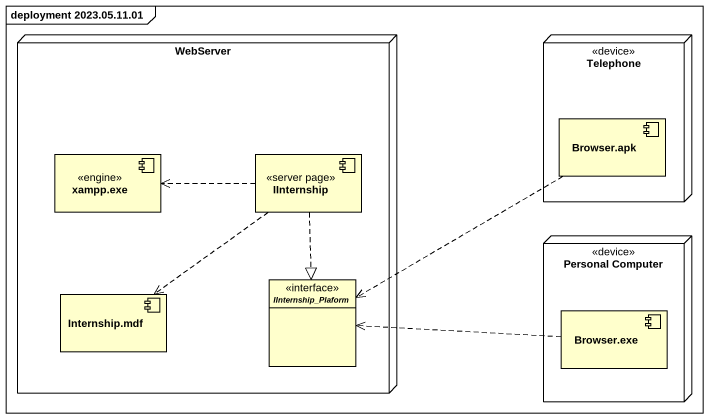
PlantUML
@startuml
mainframe deployment 2023.05.11.01
allowmixing
hide circle
hide empty members
node WebServer {
  component "xampp.exe" as xampp_exe <<engine>>
  component IInternship <<server page>>
  interface IInternship_Plaform
  component "Internship.mdf" as Internship_mdf
}
node Telephone <<device>> {
  component "Browser.apk" as Browser_apk
}
node "Personal Computer" as Personal_Computer <<device>> {
  component "Browser.exe" as Browser_exe
}
Browser_apk .left.> IInternship_Plaform
IInternship .left.> xampp_exe
IInternship ..|> IInternship_Plaform
IInternship ..> Internship_mdf
Browser_exe .left.> IInternship_Plaform
@enduml
